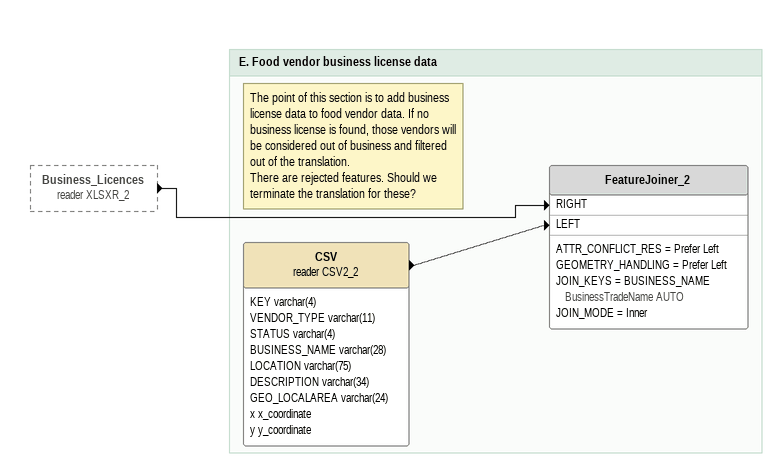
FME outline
Business_Licences (reader XLSXR_2) [outside]
    -> FeatureJoiner_2 [RIGHT]

Bookmark: E. Food vendor business license data
Note: The point of this section is to add business license data to food vendor data. If no business license is found, those vendors will be considered out of business and filtered out of the translation. / There are rejected features. Should we terminate the translation for these?
CSV (reader CSV2_2)
    attributes: KEY varchar(4), VENDOR_TYPE varchar(11), STATUS varchar(4), BUSINESS_NAME varchar(28), LOCATION varchar(75), DESCRIPTION varchar(34), GEO_LOCALAREA varchar(24), x x_coordinate, y y_coordinate
    -> FeatureJoiner_2 [LEFT]
FeatureJoiner_2
    ATTR_CONFLICT_RES = Prefer Left
    GEOMETRY_HANDLING = Prefer Left
    JOIN_KEYS = BUSINESS_NAME BusinessTradeName AUTO
    JOIN_MODE = Inner
